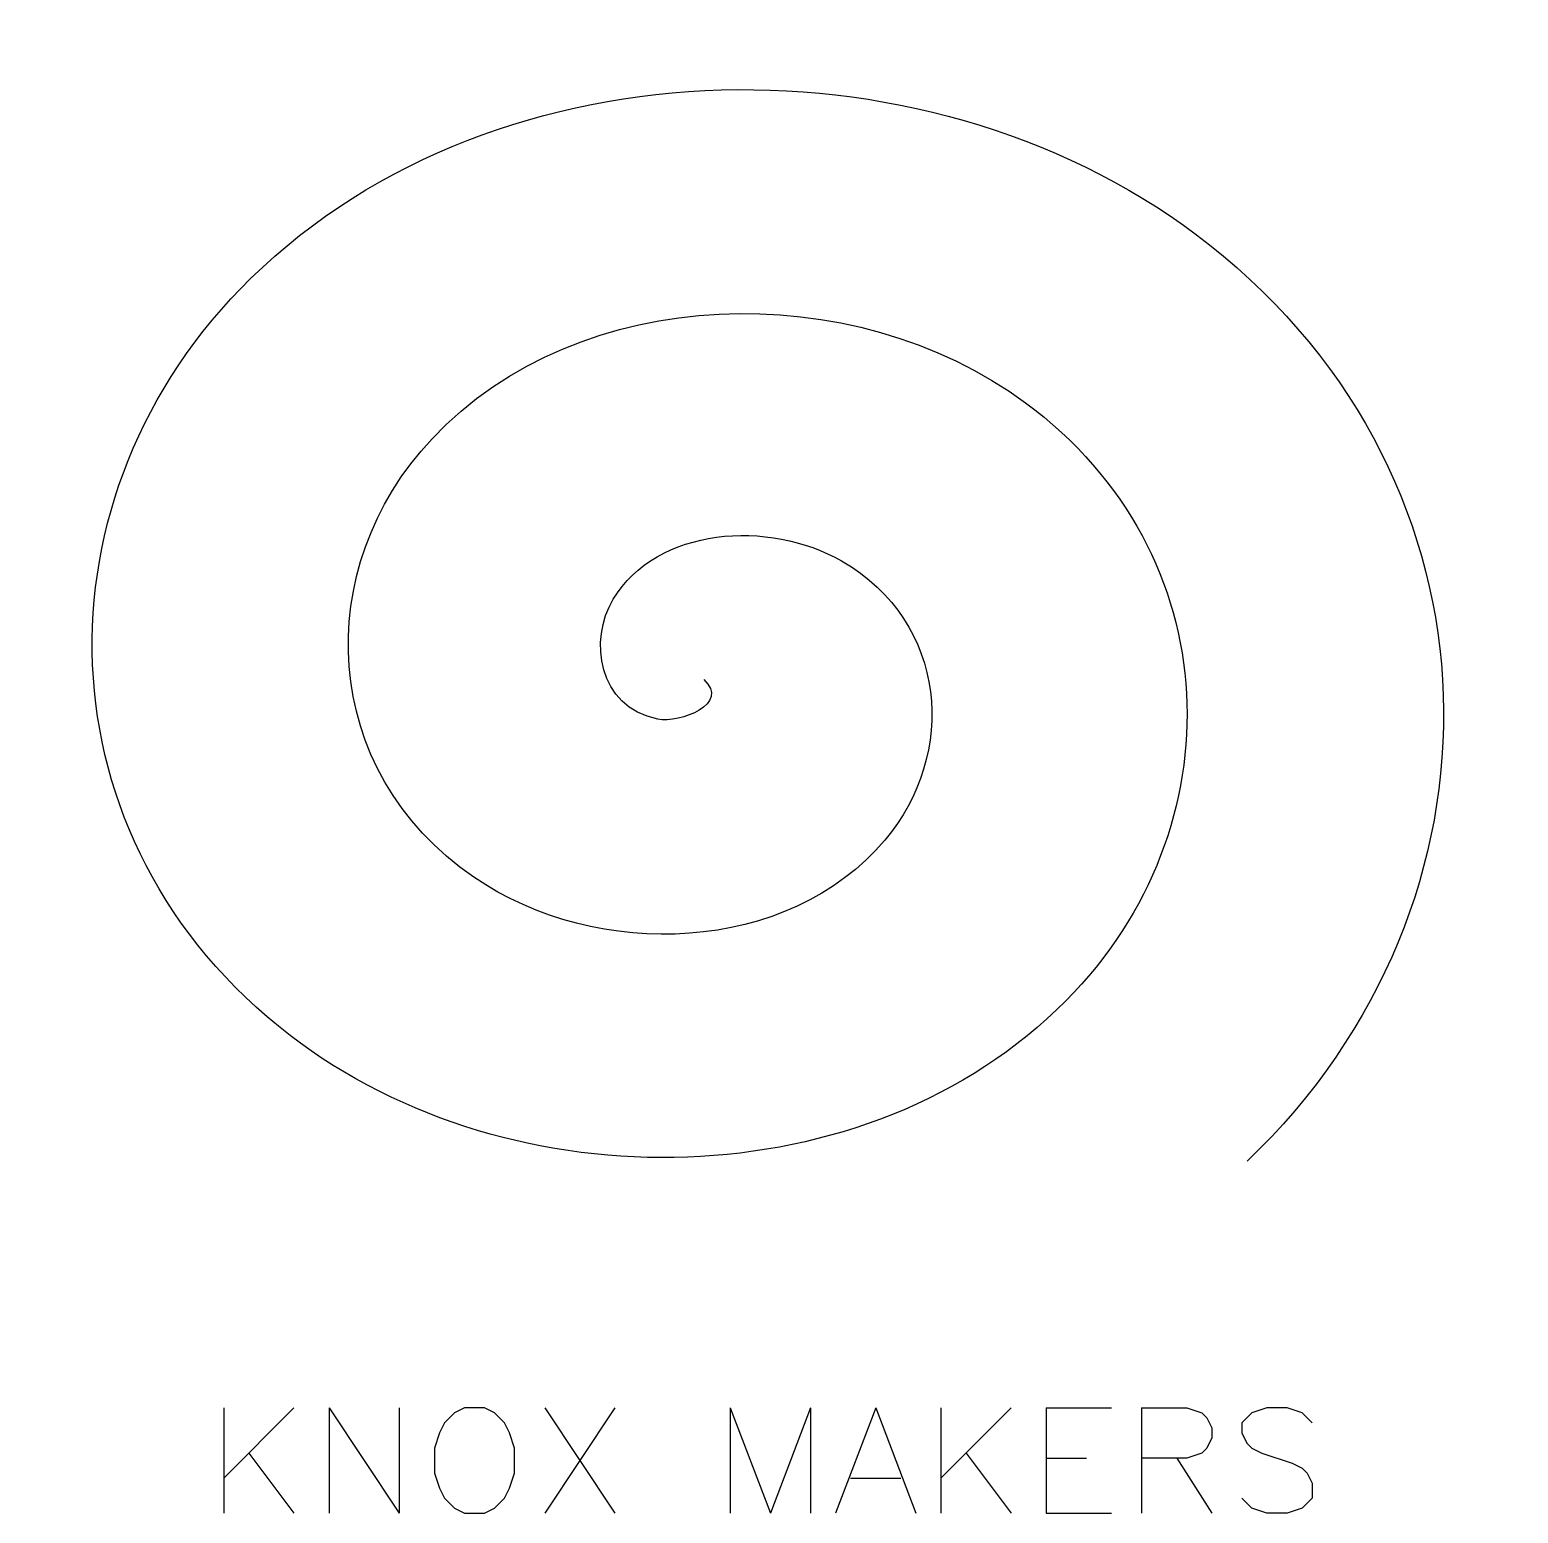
# Model space of a CAD drawing. Extents: x -10 to 228, y 0 to 237.
import ezdxf

# ---------------------------------------------------------------- set-up
doc = ezdxf.new("R2010")
doc.units = 0
doc.layers.add('Layer_1', color=7, linetype='CONTINUOUS')

msp = doc.modelspace()

# ---------------------------------------------------------------- linework, layer by layer
at = {"layer": 'Layer_1', "color": 7}
for points in [[(21.184928, 17.200008), (21.184928, 0.400008)], [(32.384928, 17.200008), (21.184928, 6.000008)], [(37.984928, 17.200008), (37.984928, 0.400008)], [(37.984928, 17.200008), (49.184928, 0.400008)], [(49.184928, 17.200008), (49.184928, 0.400008)], [(59.584928, 17.200008), (57.984928, 16.400008), (56.384928, 14.800008), (55.584928, 13.200008), (54.784928, 10.800008), (54.784928, 6.800008), (55.584928, 4.400008), (56.384928, 2.800008), (57.984928, 1.200008), (59.584928, 0.400008), (62.784928, 0.400008), (64.384928, 1.200008), (65.984928, 2.800008), (66.784928, 4.400008), (67.584928, 6.800008), (67.584928, 10.800008), (66.784928, 13.200008), (65.984928, 14.800008), (64.384928, 16.400008), (62.784928, 17.200008), (59.584928, 17.200008)], [(72.384928, 17.200008), (83.584928, 0.400008)], [(83.584928, 17.200008), (72.384928, 0.400008)], [(101.984928, 17.200008), (101.984928, 0.400008)], [(101.984928, 17.200008), (108.384928, 0.400008)], [(114.784928, 17.200008), (108.384928, 0.400008)], [(114.784928, 17.200008), (114.784928, 0.400008)], [(125.184928, 17.200008), (118.784928, 0.400008)], [(125.184928, 17.200008), (131.584928, 0.400008)], [(135.584928, 17.200008), (135.584928, 0.400008)], [(146.784928, 17.200008), (135.584928, 6.000008)], [(152.384928, 17.200008), (152.384928, 0.400008)], [(152.384928, 17.200008), (162.784928, 17.200008)], [(167.584928, 17.200008), (167.584928, 0.400008)], [(167.584928, 17.200008), (174.784928, 17.200008), (177.184928, 16.400008), (177.984928, 15.600008), (178.784928, 14.000008), (178.784928, 12.400008), (177.984928, 10.800008), (177.184928, 10.000008), (174.784928, 9.200008), (167.584928, 9.200008)], [(194.784928, 14.800008), (193.184928, 16.400008), (190.784928, 17.200008), (187.584928, 17.200008), (185.184928, 16.400008), (183.584928, 14.800008), (183.584928, 13.200008), (184.384928, 11.600008), (185.184928, 10.800008), (186.784928, 10.000008), (191.584928, 8.400008), (193.184928, 7.600008), (193.984928, 6.800008), (194.784928, 5.200008), (194.784928, 2.800008), (193.184928, 1.200008), (190.784928, 0.400008), (187.584928, 0.400008), (185.184928, 1.200008), (183.584928, 2.800008)], [(25.184928, 10.000008), (32.384928, 0.400008)], [(139.584928, 10.000008), (146.784928, 0.400008)], [(152.384928, 9.200008), (158.784928, 9.200008)], [(173.184928, 9.200008), (178.784928, 0.400008)], [(121.184928, 6.000008), (129.184928, 6.000008)], [(152.384928, 0.400008), (162.784928, 0.400008)]]:
    msp.add_lwpolyline(points, dxfattribs=at)
for points in [[(25.530778, 197.369635), (65.10952, 236.034673), (134.978671, 236.998146), (178.400827, 202.719879)], [(178.400827, 202.719879), (226.607656, 164.664501), (227.662496, 97.898584), (184.41927, 56.542235)], [(31.768085, 76.605885), (-8.597318, 107.660042), (-9.749146, 162.904177), (25.530778, 197.369635)], [(54.419593, 171.764655), (77.918705, 196.765464), (121.463411, 197.893845), (149.07428, 177.497078)], [(149.07428, 177.497078), (181.612734, 153.460193), (182.859372, 109.711461), (155.530455, 82.147219)], [(61.094631, 101.828682), (36.353, 118.812273), (35.017026, 151.122174), (54.419593, 171.764655)], [(83.308412, 146.159672), (90.283249, 157.722568), (108.14751, 158.965243), (119.747729, 152.274278)], [(119.747729, 152.274278), (136.771519, 142.455021), (138.178896, 121.421231), (126.641636, 107.752198)], [(90.421183, 127.051482), (80.856974, 128.971544), (79.409162, 139.695493), (83.308412, 146.159672)], [(97.752817, 133.357182), (102.098136, 129.505802), (93.950491, 126.342956), (90.421183, 127.051482)], [(126.641636, 107.752198), (111.264285, 89.533528), (80.755844, 88.332481), (61.094631, 101.828682)], [(155.530455, 82.147219), (123.978136, 50.32321), (67.292767, 49.275817), (31.768085, 76.605885)]]:
    msp.add_open_spline(points, degree=3, dxfattribs=at)

doc.saveas('drawing.dxf')
